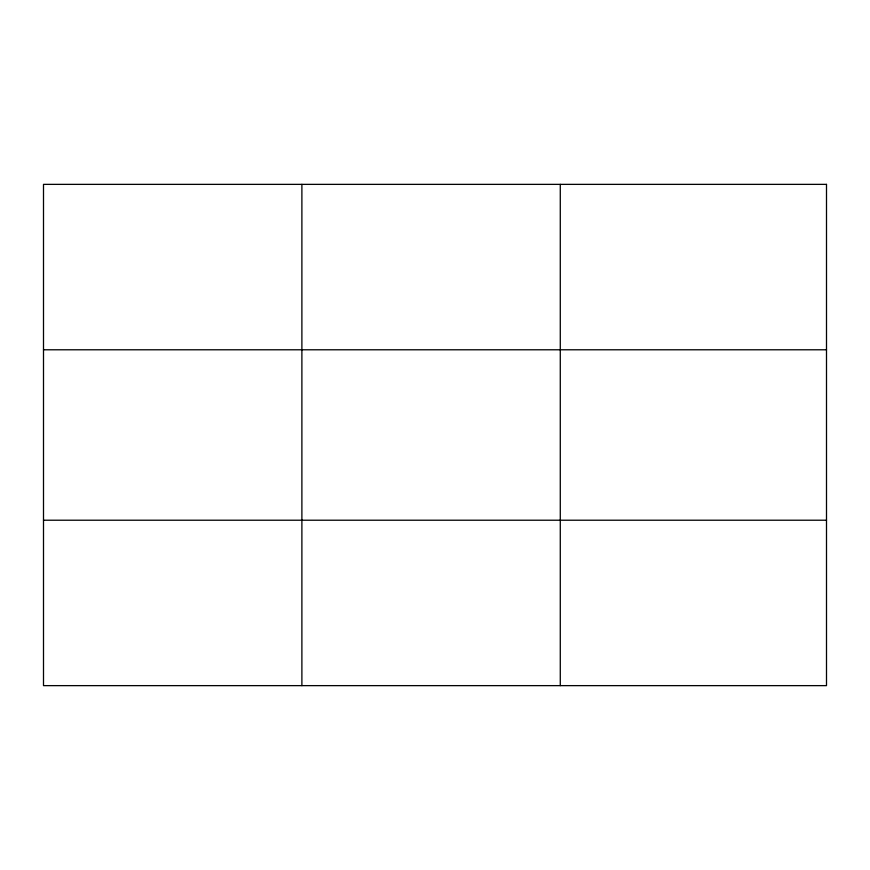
<?xml version="1.0" encoding="UTF-8"?>
<svg xmlns="http://www.w3.org/2000/svg" width="870" height="870" viewBox="0 0 870 870"><rect width="100%" height="100%" fill="white"/><g stroke="black" fill="none" stroke-linecap="round" stroke-linejoin="round"><path stroke-width="1.3" d="M301.89 685.636L301.89 184.364M560.28 685.636L560.28 184.364M43.5 349.783L826.5 349.783M43.5 520.216L826.5 520.216M826.5 184.364L826.5 685.636L43.5 685.636L43.5 184.364L826.5 184.364"/></g></svg>
